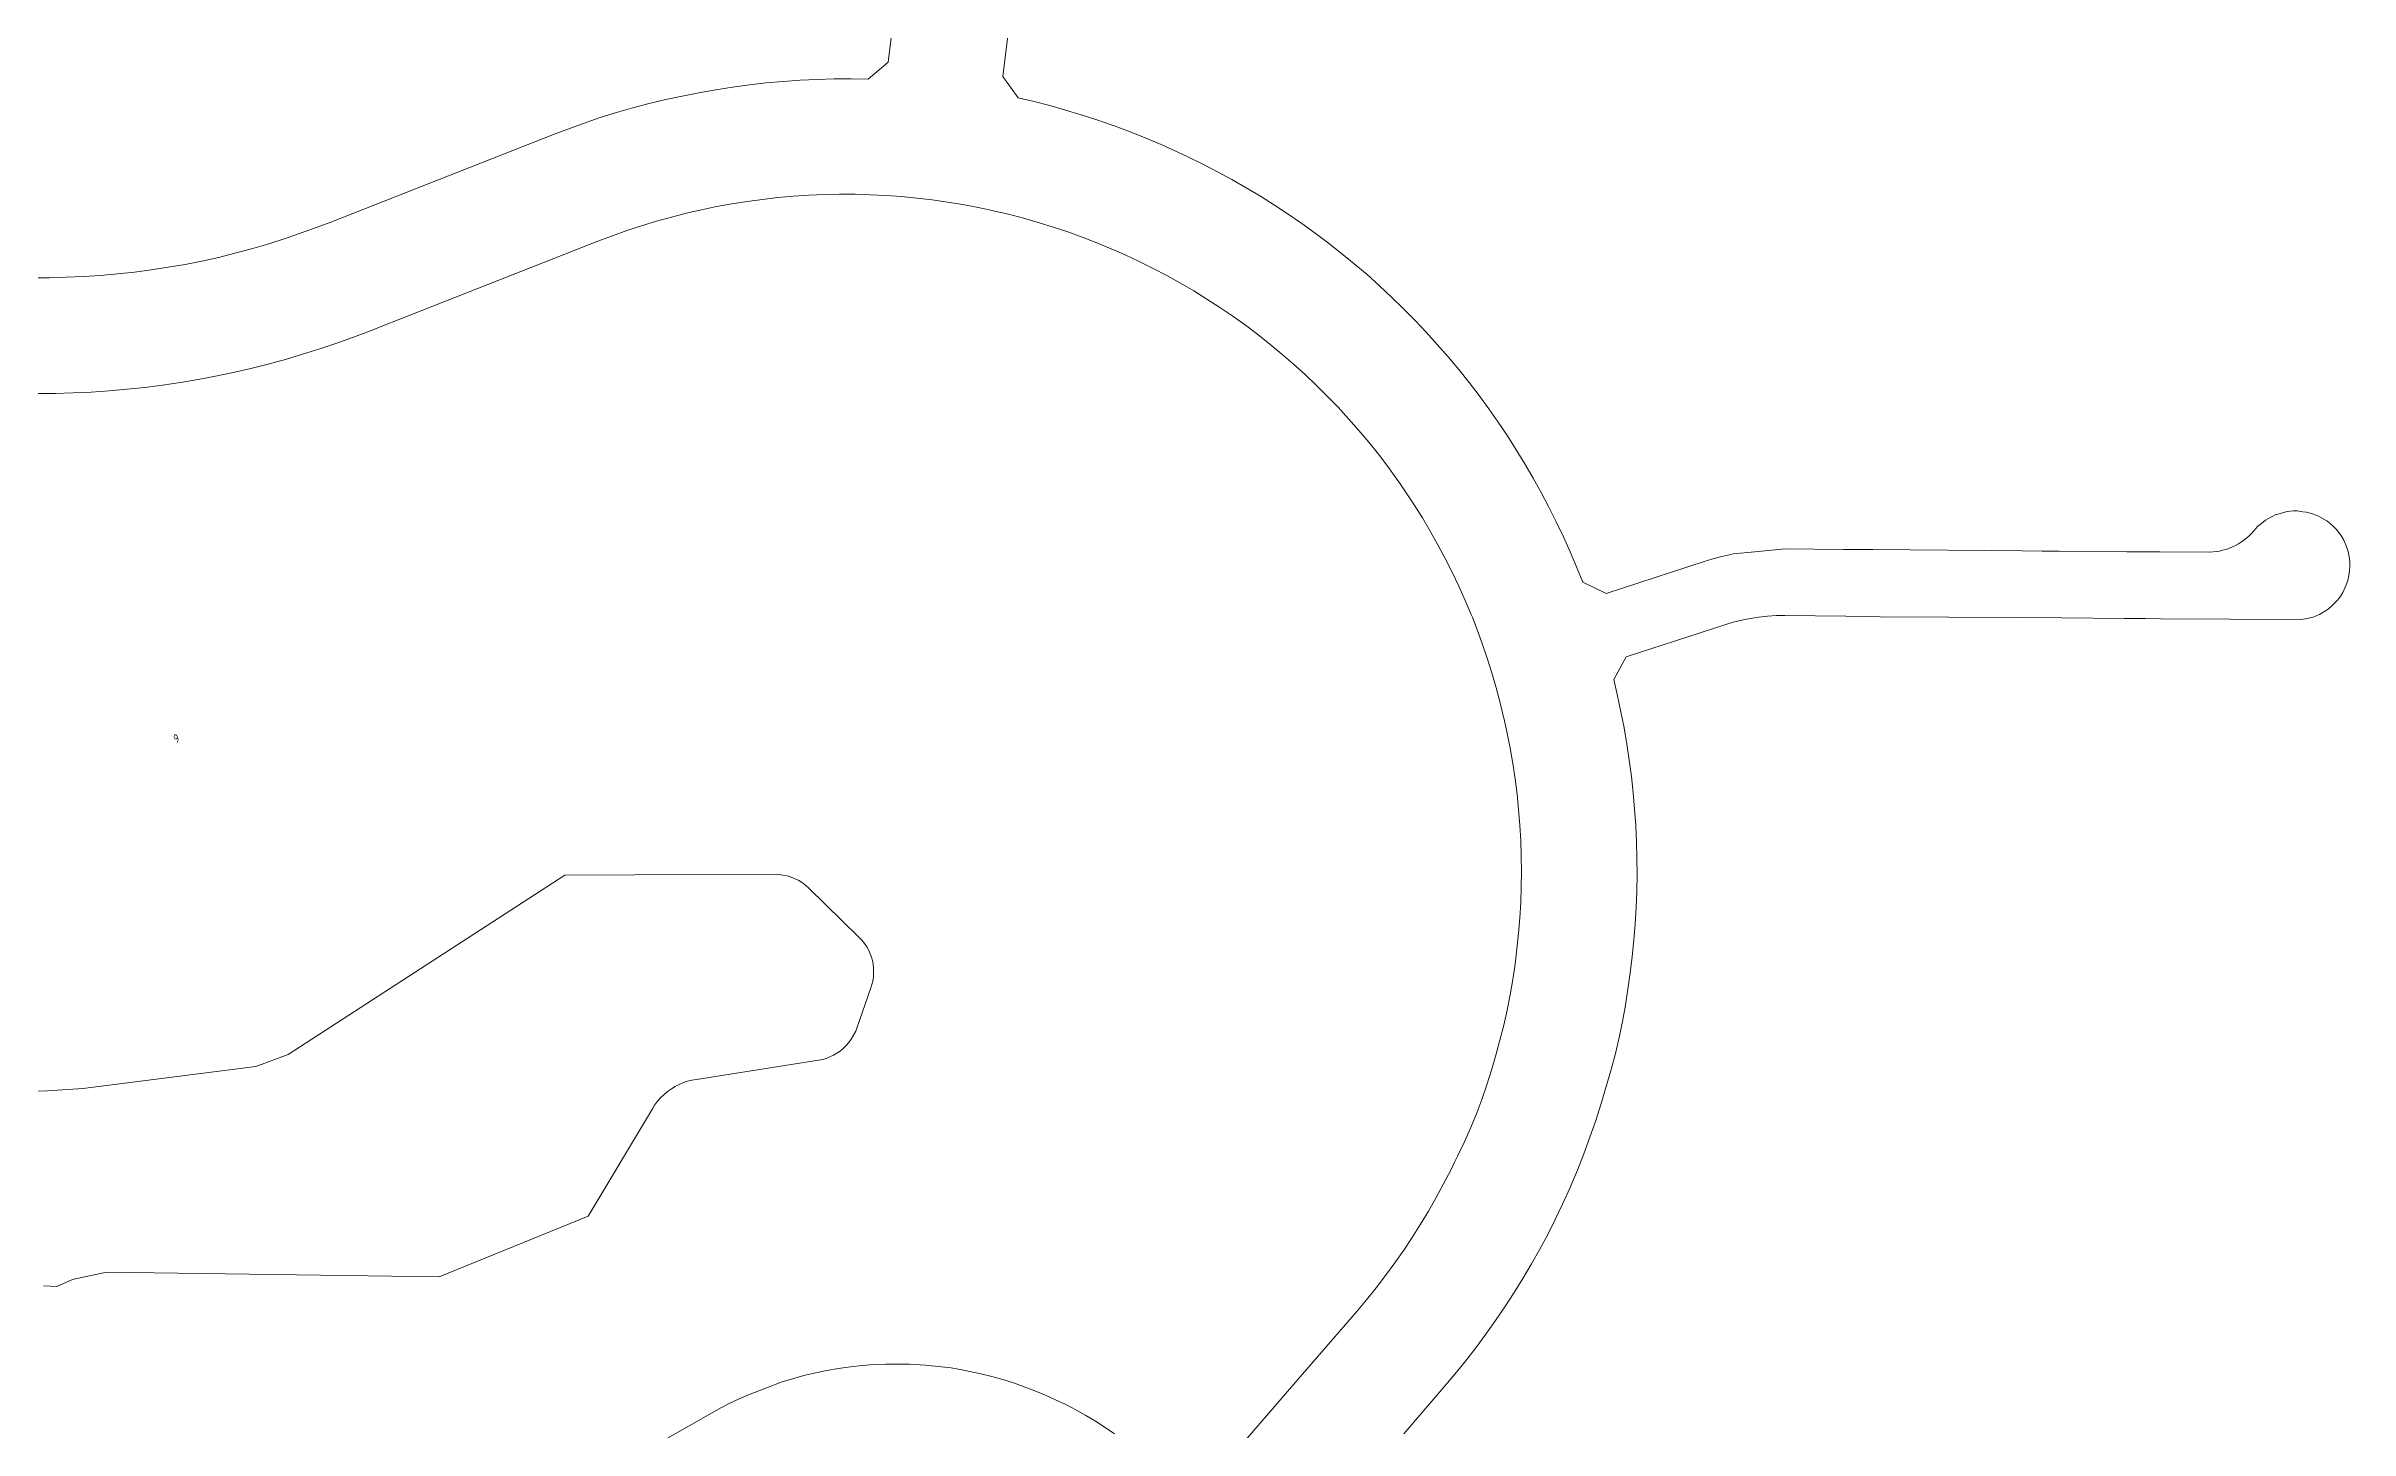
# Model space of a CAD drawing. Header units: metres. Extents: x 296308 to 298462, y 6229542 to 6231092.
# Drawn here: x 297943 to 298462, y 6230453 to 6230765 of the extents above; entities that cross this region are included whole.
import ezdxf

# ---------------------------------------------------------------- set-up
doc = ezdxf.new("R2010")
doc.units = ezdxf.units.M
doc.layers.add('Cadastre Land Parcels_SP_EXT', color=9, linetype='Continuous', lineweight=5)
doc.styles.add('ieISOCP', font='isocp.shx')

msp = doc.modelspace()

# ---------------------------------------------------------------- linework, layer by layer
at = {"layer": 'Cadastre Land Parcels_SP_EXT', "linetype": 'Continuous'}
for points in [[(298141.05, 6230827.52), (298132.92, 6230761.03), (298128.42, 6230757.19), (298124.58, 6230757.24), (298120.76, 6230757.23), (298116.93, 6230757.14), (298113.11, 6230756.96), (298109.3, 6230756.69), (298105.49, 6230756.35), (298101.69, 6230755.92), (298097.9, 6230755.4), (298094.12, 6230754.8), (298090.34, 6230754.14), (298086.61, 6230753.39), (298082.88, 6230752.57), (298079.17, 6230751.68), (298075.48, 6230750.71), (298071.81, 6230749.67), (298068.16, 6230748.54), (298063.09, 6230746.78), (298058.02, 6230744.89), (298012.52, 6230726.95), (298007.14, 6230724.82), (298006.92, 6230724.74), (298002.56, 6230723.16), (297997.98, 6230721.58), (297993.38, 6230720.08), (297989.69, 6230719), (297985.98, 6230718), (297982.25, 6230717.08), (297978.5, 6230716.25), (297974.74, 6230715.5), (297970.96, 6230714.83), (297967.16, 6230714.25), (297963.35, 6230713.75), (297959.53, 6230713.33), (297955.71, 6230713), (297951.88, 6230712.75), (297948.04, 6230712.59), (297944.2, 6230712.5), (297940.36, 6230712.5)], [(298248.9, 6230452.29), (298257.94, 6230462.79), (298260.41, 6230465.71), (298262.78, 6230468.65), (298265.1, 6230471.64), (298267.35, 6230474.68), (298269.54, 6230477.76), (298271.66, 6230480.89), (298273.72, 6230484.06), (298275.71, 6230487.28), (298277.63, 6230490.54), (298279.48, 6230493.83), (298281.27, 6230497.16), (298282.98, 6230500.53), (298284.63, 6230503.94), (298286.35, 6230507.75), (298286.65, 6230508.46), (298287.99, 6230511.6), (298289.42, 6230515.32), (298290.78, 6230519.07), (298292.07, 6230522.84), (298293.29, 6230526.63), (298294.44, 6230530.45), (298295.58, 6230534.3), (298296.5, 6230537.9), (298297.32, 6230541.5), (298298.07, 6230545.12), (298298.74, 6230548.75), (298299.33, 6230552.39), (298299.85, 6230556.04), (298300.29, 6230559.71), (298300.66, 6230563.38), (298300.95, 6230567.06), (298301.16, 6230570.74), (298301.3, 6230574.43), (298301.36, 6230578.12), (298301.34, 6230581.81), (298301.24, 6230585.5), (298301.07, 6230589.19), (298300.82, 6230592.87), (298300.5, 6230596.55), (298300.1, 6230600.22), (298299.62, 6230603.88), (298299.07, 6230607.53), (298298.44, 6230611.17), (298297.73, 6230614.79), (298296.95, 6230618.4), (298296.14, 6230622.03), (298298.94, 6230627.14), (298321.15, 6230634.37), (298323.02, 6230634.93), (298324.92, 6230635.41), (298326.83, 6230635.8), (298328.76, 6230636.1), (298330.71, 6230636.31), (298332.66, 6230636.44), (298334.61, 6230636.44), (298348.34, 6230636.29), (298352.88, 6230636.24), (298356.09, 6230636.2), (298386.93, 6230635.98), (298396.83, 6230635.91), (298411.04, 6230635.81), (298415.78, 6230635.76), (298419.13, 6230635.73), (298450.61, 6230635.54), (298451.7, 6230635.68), (298452.74, 6230635.91), (298453.47, 6230636.12), (298454.17, 6230636.38), (298454.86, 6230636.7), (298455.84, 6230637.29), (298456.84, 6230637.9), (298457.71, 6230638.68), (298458.28, 6230639.21), (298458.8, 6230639.78), (298459.28, 6230640.4), (298459.73, 6230641.02), (298460.13, 6230641.67), (298460.47, 6230642.35), (298460.9, 6230643.35), (298461.24, 6230644.38), (298461.5, 6230645.44), (298461.67, 6230646.52), (298461.73, 6230647.54), (298461.7, 6230648.55), (298461.59, 6230649.57), (298461.4, 6230650.57), (298461.12, 6230651.55), (298460.76, 6230652.5), (298460.33, 6230653.42), (298459.81, 6230654.3), (298459.23, 6230655.14), (298458.63, 6230655.87), (298457.98, 6230656.55), (298457.27, 6230657.18), (298456.51, 6230657.75), (298455.71, 6230658.25), (298454.65, 6230658.8), (298453.55, 6230659.25), (298452.77, 6230659.51), (298451.96, 6230659.7), (298451.14, 6230659.83), (298449.88, 6230660), (298449.03, 6230660), (298448.18, 6230659.94), (298447.34, 6230659.81), (298446.12, 6230659.45), (298444.92, 6230659.1), (298444.36, 6230658.83), (298443.82, 6230658.52), (298442.76, 6230657.96), (298441.83, 6230657.2), (298440.96, 6230656.49), (298440.22, 6230655.62), (298439.62, 6230654.94), (298439.1, 6230654.41), (298438.53, 6230653.92), (298437.32, 6230653.02), (298436.66, 6230652.63), (298436, 6230652.24), (298435.3, 6230651.93), (298434.24, 6230651.5), (298433.15, 6230651.14), (298432.42, 6230650.96), (298431.67, 6230650.84), (298430.18, 6230650.69), (298418.96, 6230650.77), (298411.55, 6230650.82), (298396.29, 6230650.93), (298392.47, 6230650.97), (298387.97, 6230651.02), (298354.44, 6230651.29), (298347.81, 6230651.34), (298334.71, 6230651.44), (298327.84, 6230650.79), (298322.98, 6230650.33), (298322.44, 6230650.22), (298320.43, 6230649.76), (298318.45, 6230649.23), (298316.48, 6230648.63), (298294.4, 6230641.44), (298289.18, 6230643.95), (298287.76, 6230647.39), (298286.31, 6230650.81), (298284.79, 6230654.19), (298283.2, 6230657.54), (298281.54, 6230660.86), (298279.81, 6230664.14), (298278.37, 6230666.73), (298278.01, 6230667.38), (298276.14, 6230670.59), (298274.21, 6230673.75), (298272.21, 6230676.88), (298270.14, 6230679.96), (298268.01, 6230683), (298265.82, 6230685.99), (298263.57, 6230688.94), (298261.25, 6230691.83), (298258.88, 6230694.68), (298256.44, 6230697.48), (298253.95, 6230700.23), (298251.4, 6230702.92), (298248.79, 6230705.56), (298246.13, 6230708.15), (298243.42, 6230710.67), (298240.63, 6230713.18), (298237.75, 6230715.62), (298234.87, 6230717.97), (298231.95, 6230720.27), (298228.98, 6230722.5), (298225.96, 6230724.67), (298222.9, 6230726.78), (298219.79, 6230728.83), (298216.65, 6230730.81), (298213.46, 6230732.72), (298210.23, 6230734.57), (298206.97, 6230736.35), (298203.67, 6230738.06), (298200.33, 6230739.71), (298196.97, 6230741.28), (298193.62, 6230742.76), (298193.57, 6230742.79), (298190.18, 6230744.21), (298186.76, 6230745.56), (298183.57, 6230746.74), (298183.31, 6230746.84), (298179.84, 6230748.04), (298176.34, 6230749.18), (298172.82, 6230750.24), (298169.28, 6230751.23), (298165.72, 6230752.14), (298162.14, 6230753.01), (298158.72, 6230757.81), (298163.04, 6230793.24)], [(297941.54, 6230686.43), (297945.57, 6230686.47), (297949.61, 6230686.58), (297953.64, 6230686.77), (297957.66, 6230687.04), (297961.68, 6230687.39), (297965.69, 6230687.82), (297969.7, 6230688.33), (297973.69, 6230688.92), (297977.67, 6230689.59), (297981.63, 6230690.34), (297985.58, 6230691.17), (297989.51, 6230692.07), (297993.43, 6230693.05), (297997.32, 6230694.11), (298001.19, 6230695.25), (298005.04, 6230696.46), (298008.87, 6230697.75), (298012.66, 6230699.11), (298016.46, 6230700.55), (298019.25, 6230701.65), (298023.07, 6230703.15), (298067.58, 6230720.7), (298070.87, 6230721.95), (298074.15, 6230723.11), (298077.46, 6230724.2), (298080.79, 6230725.21), (298084.14, 6230726.15), (298087.51, 6230727.01), (298090.9, 6230727.79), (298094.31, 6230728.49), (298097.74, 6230729.11), (298101.18, 6230729.66), (298104.63, 6230730.13), (298108.09, 6230730.52), (298111.55, 6230730.82), (298115.03, 6230731.05), (298118.5, 6230731.2), (298121.99, 6230731.27), (298125.47, 6230731.26), (298127.44, 6230731.21), (298128.95, 6230731.17), (298132.43, 6230731), (298135.91, 6230730.75), (298139.37, 6230730.41), (298142.83, 6230730), (298146.28, 6230729.51), (298149.72, 6230728.94), (298153.15, 6230728.3), (298156.04, 6230727.68), (298156.55, 6230727.57), (298159.95, 6230726.77), (298163.32, 6230725.89), (298166.67, 6230724.94), (298170, 6230723.9), (298173.31, 6230722.8), (298176.58, 6230721.61), (298179.83, 6230720.35), (298183.05, 6230719.02), (298184.34, 6230718.46), (298186.24, 6230717.62), (298189.4, 6230716.14), (298192.52, 6230714.59), (298195.61, 6230712.96), (298198.65, 6230711.27), (298201.66, 6230709.51), (298204.63, 6230707.68), (298207.55, 6230705.78), (298210.43, 6230703.82), (298213.26, 6230701.79), (298216.05, 6230699.7), (298218.79, 6230697.54), (298221.47, 6230695.32), (298224.11, 6230693.04), (298226.69, 6230690.7), (298229.22, 6230688.3), (298231.69, 6230685.84), (298234.11, 6230683.33), (298236.47, 6230680.76), (298238.77, 6230678.14), (298241, 6230675.47), (298243.18, 6230672.75), (298245.29, 6230669.98), (298247.34, 6230667.16), (298248.08, 6230666.1), (298249.32, 6230664.29), (298251.24, 6230661.38), (298253.09, 6230658.43), (298254.87, 6230655.43), (298256.59, 6230652.39), (298258.23, 6230649.32), (298259.8, 6230646.21), (298261.3, 6230643.06), (298262.73, 6230639.88), (298264.08, 6230636.67), (298264.32, 6230636.08), (298265.35, 6230633.43), (298266.55, 6230630.16), (298267.67, 6230626.86), (298268.71, 6230623.53), (298269.68, 6230620.19), (298270.57, 6230616.82), (298271.35, 6230613.58), (298271.39, 6230613.43), (298272.14, 6230610.02), (298272.82, 6230606.6), (298273.41, 6230603.16), (298273.93, 6230599.71), (298274.37, 6230596.25), (298274.73, 6230592.78), (298275, 6230589.3), (298275.2, 6230585.82), (298275.32, 6230582.33), (298275.36, 6230578.85), (298275.32, 6230575.36), (298275.2, 6230571.87), (298275, 6230568.39), (298274.72, 6230564.91), (298274.36, 6230561.44), (298273.92, 6230557.98), (298273.4, 6230554.53), (298272.81, 6230551.09), (298272.13, 6230547.67), (298271.38, 6230544.26), (298270.54, 6230540.88), (298269.63, 6230537.51), (298268.65, 6230534.16), (298267.58, 6230530.84), (298266.45, 6230527.54), (298265.32, 6230524.52), (298265.23, 6230524.28), (298263.89, 6230521.07), (298262.47, 6230517.89), (298260.98, 6230514.75), (298260.4, 6230513.58), (298259.45, 6230511.62), (298257.86, 6230508.52), (298256.2, 6230505.45), (298254.47, 6230502.43), (298252.68, 6230499.44), (298250.81, 6230496.5), (298248.88, 6230493.6), (298246.88, 6230490.74), (298244.82, 6230487.93), (298242.69, 6230485.17), (298240.5, 6230482.46), (298238.26, 6230479.77), (298231.46, 6230471.9), (298225.11, 6230464.56), (298204.2, 6230440.39)], [(297942.89, 6230485.57), (297945.91, 6230485.45), (297949.42, 6230487.04), (297957.07, 6230488.64), (298031.89, 6230487.65), (298065.44, 6230501.3), (298079.93, 6230525.46), (298080.38, 6230526.23), (298081.06, 6230527.13), (298081.8, 6230527.98), (298082.53, 6230528.69), (298083.31, 6230529.35), (298084.14, 6230529.95), (298085.01, 6230530.48), (298085.92, 6230530.94), (298086.87, 6230531.34), (298087.81, 6230531.65), (298088.78, 6230531.89), (298089.76, 6230532.06), (298117.25, 6230536.36), (298117.25, 6230536.36), (298118.12, 6230536.53), (298118.94, 6230536.78), (298119.79, 6230537.1), (298120.6, 6230537.48), (298121.38, 6230537.93), (298122.13, 6230538.44), (298122.82, 6230539.02), (298123.47, 6230539.66), (298124.07, 6230540.35), (298124.6, 6230541.09), (298125.15, 6230541.99), (298125.63, 6230542.94), (298125.87, 6230543.59), (298129.02, 6230552.65), (298129.27, 6230553.42), (298129.45, 6230554.19), (298129.59, 6230555.15), (298129.65, 6230556.12), (298129.63, 6230557.08), (298129.53, 6230558.05), (298129.38, 6230558.82), (298129.16, 6230559.58), (298128.9, 6230560.32), (298128.57, 6230561.04), (298128.11, 6230561.87), (298127.59, 6230562.66), (298126.99, 6230563.4), (298126.32, 6230564.06), (298115.09, 6230575.1), (298114.38, 6230575.73), (298113.61, 6230576.29), (298112.8, 6230576.79), (298111.96, 6230577.22), (298111.07, 6230577.57), (298110.17, 6230577.85), (298109.24, 6230578.05), (298108.29, 6230578.17), (298107.35, 6230578.23), (298060.16, 6230578.04), (297997.97, 6230537.68), (297990.65, 6230534.99), (297951.77, 6230530.02), (297943.78, 6230529.49), (297916.33, 6230529.16)], [(298183.79, 6230452.27), (298181.69, 6230453.72), (298179.55, 6230455.1), (298177.36, 6230456.42), (298175.14, 6230457.67), (298172.89, 6230458.86), (298170.59, 6230459.97), (298168.27, 6230461.02), (298165.91, 6230461.99), (298163.53, 6230462.89), (298161.12, 6230463.73), (298158.68, 6230464.48), (298156.23, 6230465.17), (298153.75, 6230465.77), (298151.26, 6230466.31), (298149.16, 6230466.76), (298148.64, 6230466.85), (298147.05, 6230467.12), (298144.93, 6230467.39), (298141.32, 6230467.73), (298137.68, 6230467.98), (298135.03, 6230467.99), (298132.37, 6230467.97), (298129.71, 6230467.85), (298127.05, 6230467.66), (298124.41, 6230467.37), (298121.77, 6230467), (298119.15, 6230466.55), (298116.55, 6230466.01), (298113.96, 6230465.38), (298111.4, 6230464.67), (298108.86, 6230463.88), (298105.74, 6230462.73), (298105.17, 6230462.52), (298101.51, 6230461.09), (298099.4, 6230460.18), (298097.33, 6230459.2), (298095.29, 6230458.15), (298077.73, 6230448.17)]]:
    msp.add_lwpolyline(points, dxfattribs=at)

# ---------------------------------------------------------------- texts
at = {"layer": 'Cadastre Land Parcels_SP_EXT', "style": 'ieISOCP', "oblique": 15}
msp.add_text('9', height=1.8, rotation=39.6734, dxfattribs=at).set_placement((297972.72, 6230607.6))

doc.saveas('drawing.dxf')
